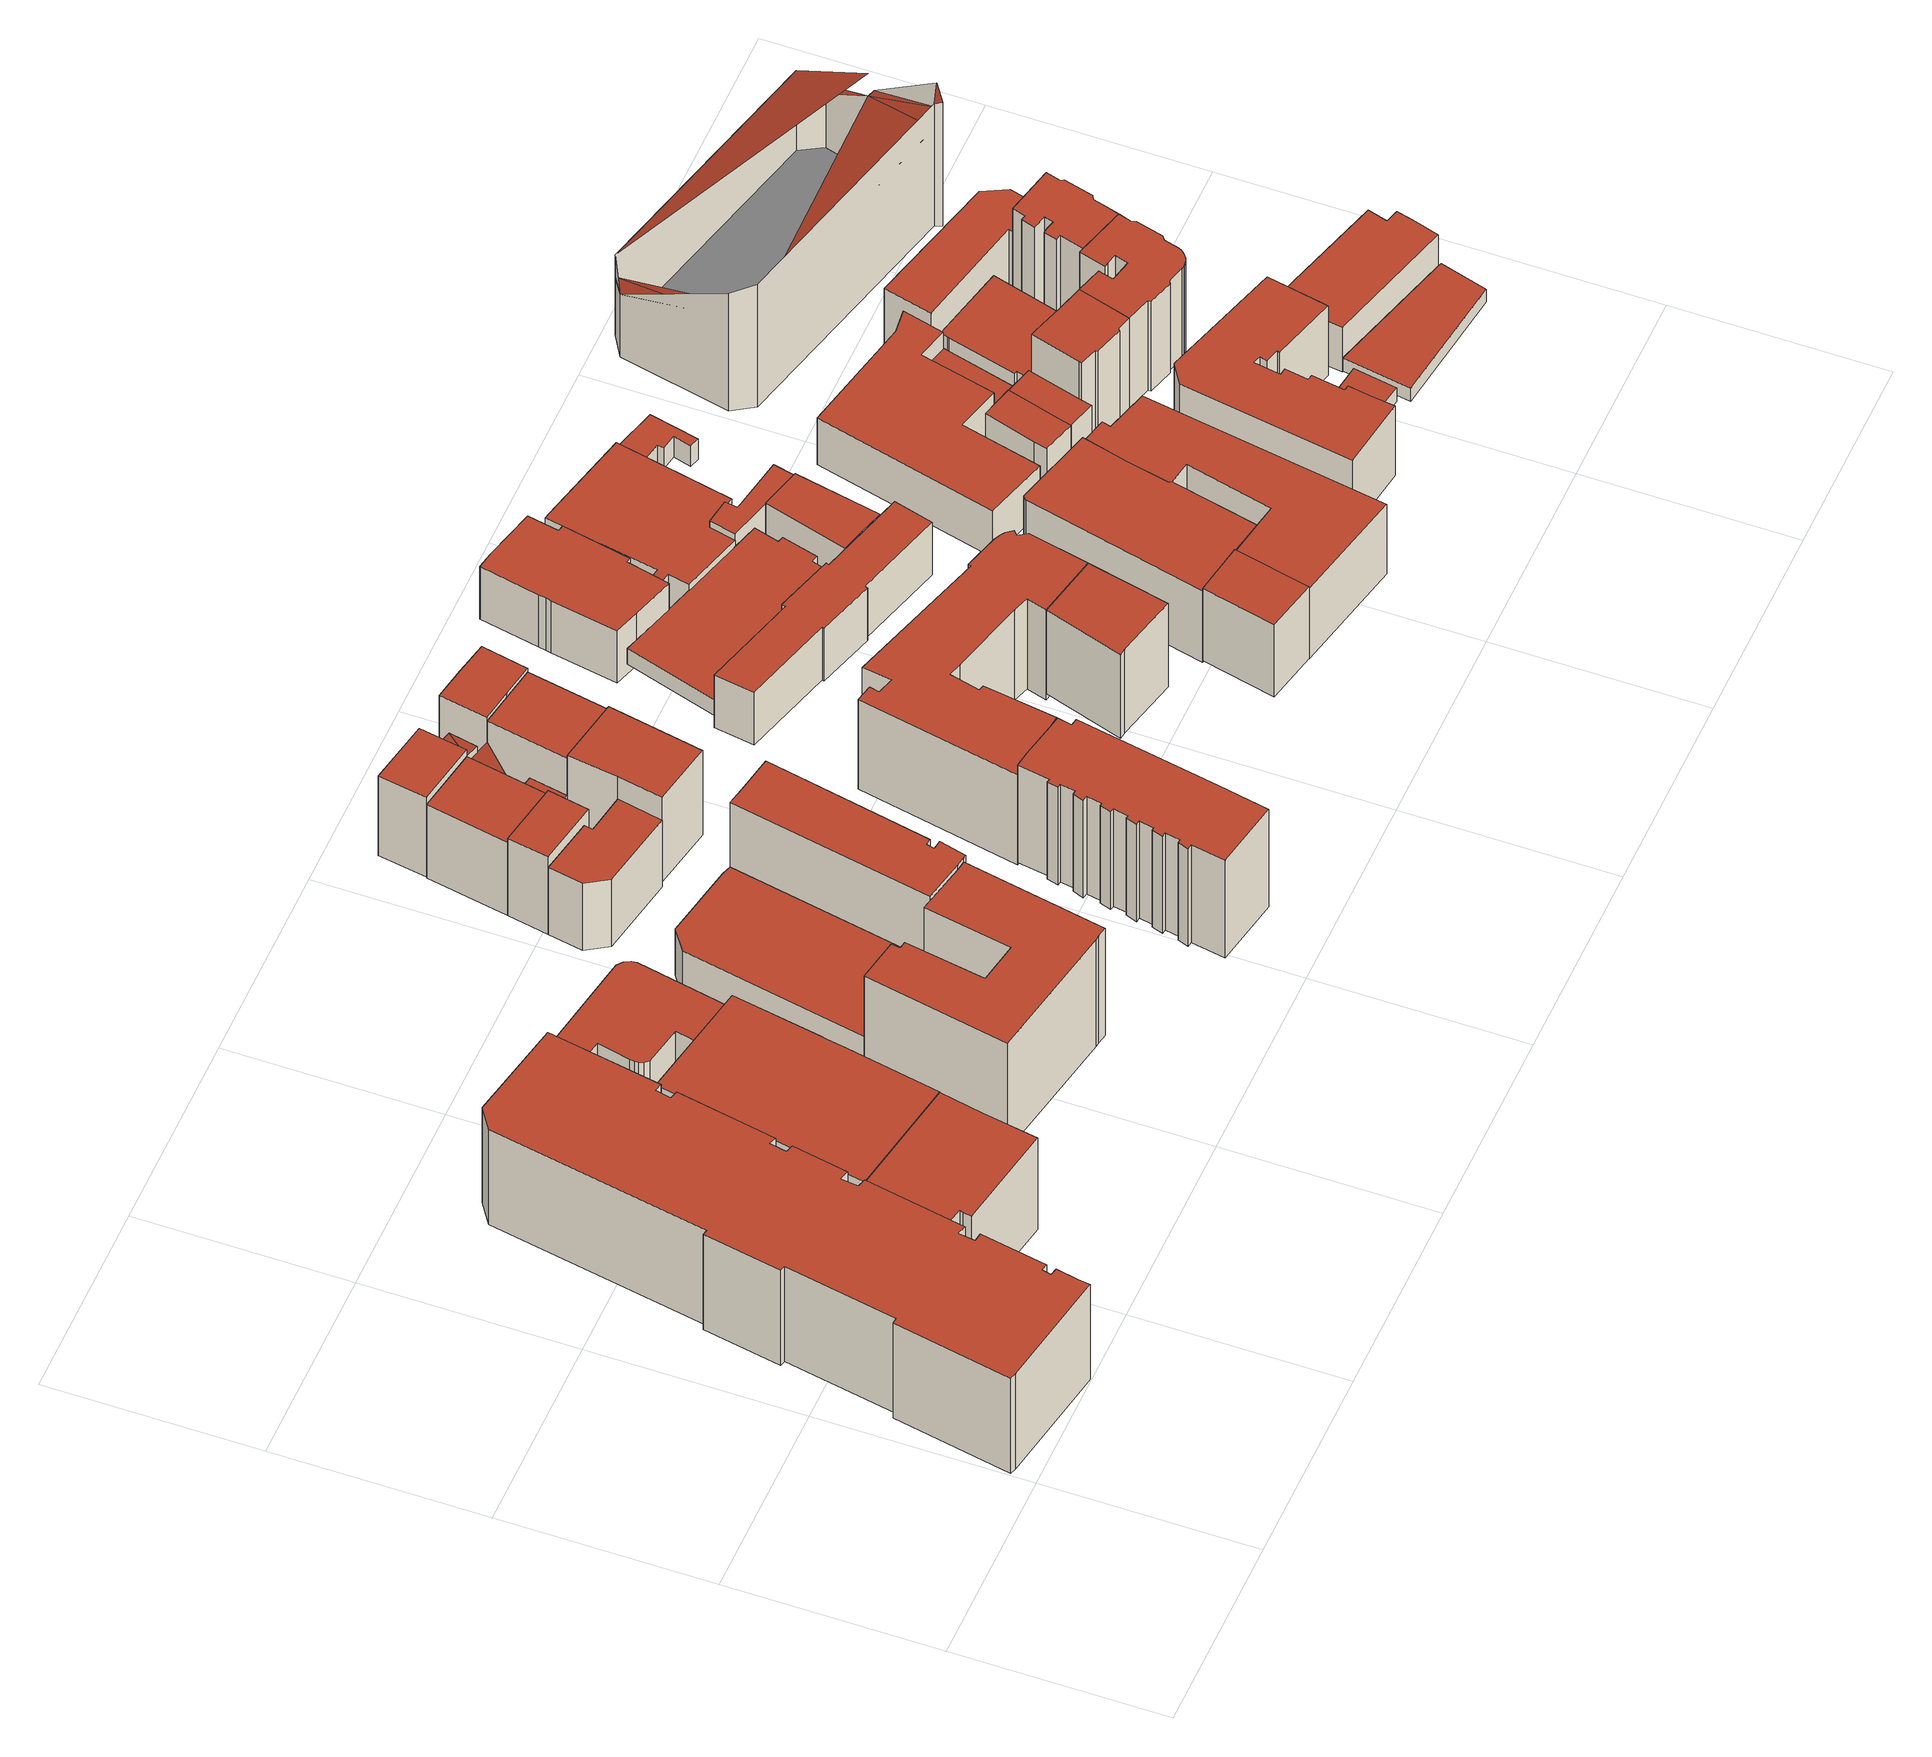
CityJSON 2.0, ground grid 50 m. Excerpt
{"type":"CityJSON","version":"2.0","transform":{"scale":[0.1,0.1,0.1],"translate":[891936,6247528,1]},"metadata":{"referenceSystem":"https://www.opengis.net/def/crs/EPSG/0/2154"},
"CityObjects":{
"building1":{"type":"Building","attributes":{"class":"Building"},"children":["building1-1"]},
"building1-1":{"type":"BuildingPart","parents":["building1"],"geometry":[{"type":"Solid","lod":"2.2","boundaries":[[[[0,1,2,3,4,5,6,7,8,9,10,11,12,13,14,15,16,17,18,19,20,21,22,23,24,25,26,27,28,29,30,31,32]],[[33,34,35,36,37,38,39,40,41,42,43,44,45,46,47,48,49,50,51,52,53,54,55,56,57,58,59,60,61,62,63,64,65]],[[65,64,31,32]],[[64,63,30,31]],[[63,62,29,30]],[[62,61,28,29]],[[61,60,27,28]],[[60,59,26,27]],[[59,58,25,26]],[[58,57,24,25]],[[57,56,23,24]],[[56,55,22,23]],[[55,54,21,22]],[[54,53,20,21]],[[53,52,19,20]],[[52,51,18,19]],[[51,50,17,18]],[[50,49,16,17]],[[49,48,15,16]],[[48,47,14,15]],[[47,46,13,14]],[[46,45,12,13]],[[45,44,11,12]],[[44,43,10,11]],[[43,42,9,10]],[[42,41,8,9]],[[41,40,7,8]],[[40,39,6,7]],[[39,38,5,6]],[[38,37,4,5]],[[37,36,3,4]],[[36,35,2,3]],[[35,34,1,2]],[[34,33,0,1]],[[33,65,32,0]]]],"semantics":{"surfaces":[{"type":"GroundSurface"},{"type":"RoofSurface"},{"type":"WallSurface","on_footprint_edge":true}],"values":[[0,1,2,2,2,2,2,2,2,2,2,2,2,2,2,2,2,2,2,2,2,2,2,2,2,2,2,2,2,2,2,2,2,2,2]]}}]},
"building2":{"type":"Building","attributes":{"class":"Building"},"children":["building2-1"]},
"building2-1":{"type":"BuildingPart","parents":["building2"],"geometry":[{"type":"Solid","lod":"2.2","boundaries":[[[[66,67,68,69,70,71,72,73]],[[74,75,76,77,78,79,80,81]],[[81,80,72,73]],[[80,79,71,72]],[[79,78,70,71]],[[78,77,69,70]],[[77,76,68,69]],[[76,75,67,68]],[[75,74,66,67]],[[74,81,73,66]]]],"semantics":{"surfaces":[{"type":"GroundSurface"},{"type":"RoofSurface"},{"type":"WallSurface","on_footprint_edge":true}],"values":[[0,1,2,2,2,2,2,2,2,2]]}}]},
"building3":{"type":"Building","attributes":{"class":"Building"},"children":["building3-1"]},
"building3-1":{"type":"BuildingPart","parents":["building3"],"geometry":[{"type":"Solid","lod":"2.2","boundaries":[[[[82,83,84,85,86,87,88]],[[89,90,91,92,93,94,95]],[[95,94,87,88]],[[94,93,86,87]],[[93,92,85,86]],[[92,91,84,85]],[[91,90,83,84]],[[90,89,82,83]],[[89,95,88,82]]]],"semantics":{"surfaces":[{"type":"GroundSurface"},{"type":"RoofSurface"},{"type":"WallSurface","on_footprint_edge":true}],"values":[[0,1,2,2,2,2,2,2,2]]}}]},
"building4":{"type":"Building","attributes":{"class":"Building"},"children":["building4-1"]},
"building4-1":{"type":"BuildingPart","parents":["building4"],"geometry":[{"type":"Solid","lod":"2.2","boundaries":[[[[96,97,98,99,100,101,102,103,104,105,106,107,108,109,110,111,112]],[[113,114,115,116,117,118,119,120,121,122,123,124,125,126,127,128,129]],[[129,128,111,112]],[[128,127,110,111]],[[127,126,109,110]],[[126,125,108,109]],[[125,124,107,108]],[[124,123,106,107]],[[123,122,105,106]],[[122,121,104,105]],[[121,120,103,104]],[[120,119,102,103]],[[119,118,101,102]],[[118,117,100,101]],[[117,116,99,100]],[[116,115,98,99]],[[115,114,97,98]],[[114,113,96,97]],[[113,129,112,96]]]],"semantics":{"surfaces":[{"type":"GroundSurface"},{"type":"RoofSurface"},{"type":"WallSurface","on_footprint_edge":true}],"values":[[0,1,2,2,2,2,2,2,2,2,2,2,2,2,2,2,2,2,2]]}}]},
"building5":{"type":"Building","attributes":{"class":"Building"},"children":["building5-1"]},
"building5-1":{"type":"BuildingPart","parents":["building5"],"geometry":[{"type":"Solid","lod":"2.2","boundaries":[[[[130,131,132,133,134,135,136,137,138,139,140,141,142]],[[143,144,145,146,147,148,149,150,151,152,153,154,155]],[[155,154,141,142]],[[154,153,140,141]],[[153,152,139,140]],[[152,151,138,139]],[[151,150,137,138]],[[150,149,136,137]],[[149,148,135,136]],[[148,147,134,135]],[[147,146,133,134]],[[146,145,132,133]],[[145,144,131,132]],[[144,143,130,131]],[[143,155,142,130]]]],"semantics":{"surfaces":[{"type":"GroundSurface"},{"type":"RoofSurface"},{"type":"WallSurface","on_footprint_edge":true}],"values":[[0,1,2,2,2,2,2,2,2,2,2,2,2,2,2]]}}]},
"building6":{"type":"Building","attributes":{"class":"Building"},"children":["building6-1"]},
"building6-1":{"type":"BuildingPart","parents":["building6"],"geometry":[{"type":"Solid","lod":"2.2","boundaries":[[[[156,157,158,159,160,161]],[[162,163,164,165,166,167]],[[167,166,160,161]],[[166,165,159,160]],[[165,164,158,159]],[[164,163,157,158]],[[163,162,156,157]],[[162,167,161,156]]]],"semantics":{"surfaces":[{"type":"GroundSurface"},{"type":"RoofSurface"},{"type":"WallSurface","on_footprint_edge":true}],"values":[[0,1,2,2,2,2,2,2]]}}]},
"building7":{"type":"Building","attributes":{"class":"Building"},"children":["building7-1"]},
"building7-1":{"type":"BuildingPart","parents":["building7"],"geometry":[{"type":"Solid","lod":"2.2","boundaries":[[[[168,169,170,171,172,173,174,175,176,177,178]],[[179,180,181,182,183,184,185,186,187,188,189]],[[189,188,177,178]],[[188,187,176,177]],[[187,186,175,176]],[[186,185,174,175]],[[185,184,173,174]],[[184,183,172,173]],[[183,182,171,172]],[[182,181,170,171]],[[181,180,169,170]],[[180,179,168,169]],[[179,189,178,168]]]],"semantics":{"surfaces":[{"type":"GroundSurface"},{"type":"RoofSurface"},{"type":"WallSurface","on_footprint_edge":true}],"values":[[0,1,2,2,2,2,2,2,2,2,2,2,2]]}}]},
"building8":{"type":"Building","attributes":{"class":"Building"},"children":["building8-1"]},
"building8-1":{"type":"BuildingPart","parents":["building8"],"geometry":[{"type":"Solid","lod":"2.2","boundaries":[[[[190,191,192,193,194,195,196]],[[197,198,199,200,201,202,203]],[[203,202,195,196]],[[202,201,194,195]],[[201,200,193,194]],[[200,199,192,193]],[[199,198,191,192]],[[198,197,190,191]],[[197,203,196,190]]]],"semantics":{"surfaces":[{"type":"GroundSurface"},{"type":"RoofSurface"},{"type":"WallSurface","on_footprint_edge":true}],"values":[[0,1,2,2,2,2,2,2,2]]}}]},
"building9":{"type":"Building","attributes":{"class":"Building"},"children":["building9-1"]},
"building9-1":{"type":"BuildingPart","parents":["building9"],"geometry":[{"type":"Solid","lod":"2.2","boundaries":[[[[204,205,206,191]],[[207,208,209,210]],[[210,209,206,191]],[[209,208,205,206]],[[208,207,204,205]],[[207,210,191,204]]]],"semantics":{"surfaces":[{"type":"GroundSurface"},{"type":"RoofSurface"},{"type":"WallSurface","on_footprint_edge":true}],"values":[[0,1,2,2,2,2]]}}]},
"building10":{"type":"Building","attributes":{"class":"Building"},"children":["building10-1"]},
"building10-1":{"type":"BuildingPart","parents":["building10"],"geometry":[{"type":"Solid","lod":"2.2","boundaries":[[[[206,205,211,212]],[[213,214,215,216]],[[216,215,211,212]],[[215,214,205,211]],[[214,213,206,205]],[[213,216,212,206]]]],"semantics":{"surfaces":[{"type":"GroundSurface"},{"type":"RoofSurface"},{"type":"WallSurface","on_footprint_edge":true}],"values":[[0,1,2,2,2,2]]}}]},
"building11":{"type":"Building","attributes":{"class":"Building"},"children":["building11-1"]},
"building11-1":{"type":"BuildingPart","parents":["building11"],"geometry":[{"type":"Solid","lod":"2.2","boundaries":[[[[217,218,219,220,221,222,223,224,225,226,227,228,229,230,231,232,233,234,235,236,237,238,239,240,241,242,243,244,245,246,247,248,249]],[[250,251,252,253,254,255,256,257,258,259,260,261,262,263,264,265,266,267,268,269,270,271,272,273,274,275,276,277,278,279,280,281,282]],[[282,281,248,249]],[[281,280,247,248]],[[280,279,246,247]],[[279,278,245,246]],[[278,277,244,245]],[[277,276,243,244]],[[276,275,242,243]],[[275,274,241,242]],[[274,273,240,241]],[[273,272,239,240]],[[272,271,238,239]],[[271,270,237,238]],[[270,269,236,237]],[[269,268,235,236]],[[268,267,234,235]],[[267,266,233,234]],[[266,265,232,233]],[[265,264,231,232]],[[264,263,230,231]],[[263,262,229,230]],[[262,261,228,229]],[[261,260,227,228]],[[260,259,226,227]],[[259,258,225,226]],[[258,257,224,225]],[[257,256,223,224]],[[256,255,222,223]],[[255,254,221,222]],[[254,253,220,221]],[[253,252,219,220]],[[252,251,218,219]],[[251,250,217,218]],[[250,282,249,217]]]],"semantics":{"surfaces":[{"type":"GroundSurface"},{"type":"RoofSurface"},{"type":"WallSurface","on_footprint_edge":true}],"values":[[0,1,2,2,2,2,2,2,2,2,2,2,2,2,2,2,2,2,2,2,2,2,2,2,2,2,2,2,2,2,2,2,2,2,2]]}}]},
"building12":{"type":"Building","attributes":{"class":"Building"},"children":["building12-1"]},
"building12-1":{"type":"BuildingPart","parents":["building12"],"geometry":[{"type":"Solid","lod":"2.2","boundaries":[[[[283,284,285,286]],[[287,288,289,290]],[[290,289,285,286]],[[289,288,284,285]],[[288,287,283,284]],[[287,290,286,283]]]],"semantics":{"surfaces":[{"type":"GroundSurface"},{"type":"RoofSurface"},{"type":"WallSurface","on_footprint_edge":true}],"values":[[0,1,2,2,2,2]]}}]},
"building13":{"type":"Building","attributes":{"class":"Building"},"children":["building13-1"]},
"building13-1":{"type":"BuildingPart","parents":["building13"],"geometry":[{"type":"Solid","lod":"2.2","boundaries":[[[[291,292,293,294]],[[295,296,297,298]],[[298,297,293,294]],[[297,296,292,293]],[[296,295,291,292]],[[295,298,294,291]]]],"semantics":{"surfaces":[{"type":"GroundSurface"},{"type":"RoofSurface"},{"type":"WallSurface","on_footprint_edge":true}],"values":[[0,1,2,2,2,2]]}}]},
"building14":{"type":"Building","attributes":{"class":"Building"},"children":["building14-1"]},
"building14-1":{"type":"BuildingPart","parents":["building14"],"geometry":[{"type":"Solid","lod":"2.2","boundaries":[[[[299,300,301,302,303]],[[304,305,306,307,308]],[[308,307,302,303]],[[307,306,301,302]],[[306,305,300,301]],[[305,304,299,300]],[[304,308,303,299]]]],"semantics":{"surfaces":[{"type":"GroundSurface"},{"type":"RoofSurface"},{"type":"WallSurface","on_footprint_edge":true}],"values":[[0,1,2,2,2,2,2]]}}]},
"building15":{"type":"Building","attributes":{"class":"Building"},"children":["building15-1"]},
"building15-1":{"type":"BuildingPart","parents":["building15"],"geometry":[{"type":"MultiSurface","lod":"2.2","boundaries":[[[309,310,311]],[[312,313,314]],[[315,316,317,318]],[[312,310,317,318]],[[310,309,316,317]],[[309,313,315,316]],[[313,312,318,315]]],"semantics":{"surfaces":[{"type":"RoofSurface","rf_azimuth":169.01,"rf_slope":10.51},{"type":"RoofSurface","rf_azimuth":356.3,"rf_slope":5.55},{"type":"GroundSurface"},{"type":"WallSurface","on_footprint_edge":true}],"values":[0,1,2,3,3,3,3]}}]},
"building16":{"type":"Building","attributes":{"class":"Building"},"children":["building16-1"]},
"building16-1":{"type":"BuildingPart","parents":["building16"],"geometry":[{"type":"Solid","lod":"2.2","boundaries":[[[[319,320,215]],[[321,215,320]],[[322,323,324,325]],[[321,320,324,325]],[[320,319,323,324]],[[319,215,322,323]],[[215,321,325,322]]]],"semantics":{"surfaces":[{"type":"RoofSurface","rf_azimuth":344.78,"rf_slope":5.13},{"type":"GroundSurface"},{"type":"WallSurface","on_footprint_edge":true}],"values":[[0,0,1,2,2,2,2]]}}]},
"building17":{"type":"Building","attributes":{"class":"Building"},"children":["building17-1"]},
"building17-1":{"type":"BuildingPart","parents":["building17"],"geometry":[{"type":"Solid","lod":"2.2","boundaries":[[[[326,327,328]],[[329,328,327]],[[328,329,330]],[[331,332,333,334,335]],[[330,329,334,335]],[[329,327,333,334]],[[327,326,332,333]],[[326,328,331,332]],[[328,330,335,331]]]],"semantics":{"surfaces":[{"type":"RoofSurface","rf_azimuth":167.08,"rf_slope":13.84},{"type":"GroundSurface"},{"type":"WallSurface","on_footprint_edge":true}],"values":[[0,0,0,1,2,2,2,2,2]]}}]},
"building18":{"type":"Building","attributes":{"class":"Building"},"children":["building18-1"]},
"building18-1":{"type":"BuildingPart","parents":["building18"],"geometry":[{"type":"Solid","lod":"2.2","boundaries":[[[[336,337,338,339,340]],[[341,342,343,344,345]],[[345,344,339,340]],[[344,343,338,339]],[[343,342,337,338]],[[342,341,336,337]],[[341,345,340,336]]]],"semantics":{"surfaces":[{"type":"GroundSurface"},{"type":"RoofSurface"},{"type":"WallSurface","on_footprint_edge":true}],"values":[[0,1,2,2,2,2,2]]}}]},
"building19":{"type":"Building","attributes":{"class":"Building"},"children":["building19-1"]},
"building19-1":{"type":"BuildingPart","parents":["building19"],"geometry":[{"type":"Solid","lod":"2.2","boundaries":[[[[346,347,348,349,350,351]],[[352,353,354,355,356,357]],[[357,356,350,351]],[[356,355,349,350]],[[355,354,348,349]],[[354,353,347,348]],[[353,352,346,347]],[[352,357,351,346]]]],"semantics":{"surfaces":[{"type":"GroundSurface"},{"type":"RoofSurface"},{"type":"WallSurface","on_footprint_edge":true}],"values":[[0,1,2,2,2,2,2,2]]}}]},
"building20":{"type":"Building","attributes":{"class":"Building"},"children":["building20-1"]},
"building20-1":{"type":"BuildingPart","parents":["building20"],"geometry":[{"type":"Solid","lod":"2.2","boundaries":[[[[358,359,360,361,362,363,364,365,366,367,368,369,370,371,372,373,374,375,376,377,378,379,380,381,382,383,384]],[[385,386,387,388,389,390,391,392,393,394,395,396,397,398,399,400,401,402,403,404,405,406,407,408,409,410,411]],[[411,410,383,384]],[[410,409,382,383]],[[409,408,381,382]],[[408,407,380,381]],[[407,406,379,380]],[[406,405,378,379]],[[405,404,377,378]],[[404,403,376,377]],[[403,402,375,376]],[[402,401,374,375]],[[401,400,373,374]],[[400,399,372,373]],[[399,398,371,372]],[[398,397,370,371]],[[397,396,369,370]],[[396,395,368,369]],[[395,394,367,368]],[[394,393,366,367]],[[393,392,365,366]],[[392,391,364,365]],[[391,390,363,364]],[[390,389,362,363]],[[389,388,361,362]],[[388,387,360,361]],[[387,386,359,360]],[[386,385,358,359]],[[385,411,384,358]]]],"semantics":{"surfaces":[{"type":"GroundSurface"},{"type":"RoofSurface"},{"type":"WallSurface","on_footprint_edge":true}],"values":[[0,1,2,2,2,2,2,2,2,2,2,2,2,2,2,2,2,2,2,2,2,2,2,2,2,2,2,2,2]]}}]},
"building21":{"type":"Building","attributes":{"class":"Building"},"children":["building21-1"]},
"building21-1":{"type":"BuildingPart","parents":["building21"],"geometry":[{"type":"Solid","lod":"2.2","boundaries":[[[[412,413,414,415,416]],[[403,402,417,418,419]],[[419,418,415,416]],[[418,417,414,415]],[[417,402,413,414]],[[402,403,412,413]],[[403,419,416,412]]]],"semantics":{"surfaces":[{"type":"GroundSurface"},{"type":"RoofSurface"},{"type":"WallSurface","on_footprint_edge":true}],"values":[[0,1,2,2,2,2,2]]}}]},
"building22":{"type":"Building","attributes":{"class":"Building"},"children":["building22-1"]},
"building22-1":{"type":"BuildingPart","parents":["building22"],"geometry":[{"type":"Solid","lod":"2.2","boundaries":[[[[420,421,422,423,424,425,426,427,428,429,430,431]],[[432,433,434,435,436,437,438,439,440,441,442,443]],[[443,442,430,431]],[[442,441,429,430]],[[441,440,428,429]],[[440,439,427,428]],[[439,438,426,427]],[[438,437,425,426]],[[437,436,424,425]],[[436,435,423,424]],[[435,434,422,423]],[[434,433,421,422]],[[433,432,420,421]],[[432,443,431,420]]]],"semantics":{"surfaces":[{"type":"GroundSurface"},{"type":"RoofSurface"},{"type":"WallSurface","on_footprint_edge":true}],"values":[[0,1,2,2,2,2,2,2,2,2,2,2,2,2]]}}]},
"building23":{"type":"Building","attributes":{"class":"Building"},"children":["building23-1"]},
"building23-1":{"type":"BuildingPart","parents":["building23"],"geometry":[{"type":"Solid","lod":"2.2","boundaries":[[[[444,445,446,447,448,449,450,451,452,453,454,455,456]],[[457,458,459,460,461,462,463,464,465,466,467,468,469]],[[469,468,455,456]],[[468,467,454,455]],[[467,466,453,454]],[[466,465,452,453]],[[465,464,451,452]],[[464,463,450,451]],[[463,462,449,450]],[[462,461,448,449]],[[461,460,447,448]],[[460,459,446,447]],[[459,458,445,446]],[[458,457,444,445]],[[457,469,456,444]]]],"semantics":{"surfaces":[{"type":"GroundSurface"},{"type":"RoofSurface"},{"type":"WallSurface","on_footprint_edge":true}],"values":[[0,1,2,2,2,2,2,2,2,2,2,2,2,2,2]]}}]},
"building24":{"type":"Building","attributes":{"class":"Building"},"children":["building24-1"]},
"building24-1":{"type":"BuildingPart","parents":["building24"],"geometry":[{"type":"Solid","lod":"2.2","boundaries":[[[[470,471,472,473,474]],[[475,476,477,478,479]],[[479,478,473,474]],[[478,477,472,473]],[[477,476,471,472]],[[476,475,470,471]],[[475,479,474,470]]]],"semantics":{"surfaces":[{"type":"GroundSurface"},{"type":"RoofSurface"},{"type":"WallSurface","on_footprint_edge":true}],"values":[[0,1,2,2,2,2,2]]}}]},
"building25":{"type":"Building","attributes":{"class":"Building"},"children":["building25-1"]},
"building25-1":{"type":"BuildingPart","parents":["building25"],"geometry":[{"type":"Solid","lod":"2.2","boundaries":[[[[480,481,482,483,484,485,486,487,488,489,490,491,492]],[[493,494,495,496,497,498,499,500,501,502,503,504,505]],[[505,504,491,492]],[[504,503,490,491]],[[503,502,489,490]],[[502,501,488,489]],[[501,500,487,488]],[[500,499,486,487]],[[499,498,485,486]],[[498,497,484,485]],[[497,496,483,484]],[[496,495,482,483]],[[495,494,481,482]],[[494,493,480,481]],[[493,505,492,480]]]],"semantics":{"surfaces":[{"type":"GroundSurface"},{"type":"RoofSurface"},{"type":"WallSurface","on_footprint_edge":true}],"values":[[0,1,2,2,2,2,2,2,2,2,2,2,2,2,2]]}}]},
"building26":{"type":"Building","attributes":{"class":"Building"},"children":["building26-1"]},
"building26-1":{"type":"BuildingPart","parents":["building26"],"geometry":[{"type":"Solid","lod":"2.2","boundaries":[[[[506,507,508]],[[509,506,508]],[[510,511,512,513]],[[508,507,512,513]],[[507,506,511,512]],[[506,509,510,511]],[[509,508,513,510]]]],"semantics":{"surfaces":[{"type":"RoofSurface","rf_azimuth":106.92,"rf_slope":1.56},{"type":"GroundSurface"},{"type":"WallSurface","on_footprint_edge":true}],"values":[[0,0,1,2,2,2,2]]}}]},
"building27":{"type":"Building","attributes":{"class":"Building"},"children":["building27-1"]},
"building27-1":{"type":"BuildingPart","parents":["building27"],"geometry":[{"type":"Solid","lod":"2.2","boundaries":[[[[514,515,516,517,518,519,520,521,522]],[[523,524,525,526,527,528,529,530,531]],[[531,530,521,522]],[[530,529,520,521]],[[529,528,519,520]],[[528,527,518,519]],[[527,526,517,518]],[[526,525,516,517]],[[525,524,515,516]],[[524,523,514,515]],[[523,531,522,514]]]],"semantics":{"surfaces":[{"type":"GroundSurface"},{"type":"RoofSurface"},{"type":"WallSurface","on_footprint_edge":true}],"values":[[0,1,2,2,2,2,2,2,2,2,2]]}}]},
"building28":{"type":"Building","attributes":{"class":"Building"},"children":["building28-1"]},
"building28-1":{"type":"BuildingPart","parents":["building28"],"geometry":[{"type":"Solid","lod":"2.2","boundaries":[[[[532,533,534,535,536,537,538,539,540,541,542,543,544,545,546]],[[547,548,549,550,551,552,553,554,555,556,557,558,559,560,561]],[[561,560,545,546]],[[560,559,544,545]],[[559,558,543,544]],[[558,557,542,543]],[[557,556,541,542]],[[556,555,540,541]],[[555,554,539,540]],[[554,553,538,539]],[[553,552,537,538]],[[552,551,536,537]],[[551,550,535,536]],[[550,549,534,535]],[[549,548,533,534]],[[548,547,532,533]],[[547,561,546,532]]]],"semantics":{"surfaces":[{"type":"GroundSurface"},{"type":"RoofSurface"},{"type":"WallSurface","on_footprint_edge":true}],"values":[[0,1,2,2,2,2,2,2,2,2,2,2,2,2,2,2,2]]}}]},
"building29":{"type":"Building","attributes":{"class":"Building"},"children":["building29-1"]},
"building29-1":{"type":"BuildingPart","parents":["building29"],"geometry":[{"type":"Solid","lod":"2.2","boundaries":[[[[562,563,564,565,566]],[[567,568,569,570,571]],[[571,570,565,566]],[[570,569,564,565]],[[569,568,563,564]],[[568,567,562,563]],[[567,571,566,562]]]],"semantics":{"surfaces":[{"type":"GroundSurface"},{"type":"RoofSurface"},{"type":"WallSurface","on_footprint_edge":true}],"values":[[0,1,2,2,2,2,2]]}}]},
"building30":{"type":"Building","attributes":{"class":"Building"},"children":["building30-1"]},
"building30-1":{"type":"BuildingPart","parents":["building30"],"geometry":[{"type":"Solid","lod":"2.2","boundaries":[[[[572,573,574,575,576,577,578,579,580,581,582,583]],[[584,585,586,587,588,528,527,526,589,590,591,592]],[[592,591,582,583]],[[591,590,581,582]],[[590,589,580,581]],[[589,526,579,580]],[[526,527,578,579]],[[527,528,577,578]],[[528,588,576,577]],[[588,587,575,576]],[[587,586,574,575]],[[586,585,573,574]],[[585,584,572,573]],[[584,592,583,572]]]],"semantics":{"surfaces":[{"type":"GroundSurface"},{"type":"RoofSurface"},{"type":"WallSurface","on_footprint_edge":true}],"values":[[0,1,2,2,2,2,2,2,2,2,2,2,2,2]]}}]},
"building31":{"type":"Building","attributes":{"class":"Building"},"children":["building31-1"]},
"building31-1":{"type":"BuildingPart","parents":["building31"],"geometry":[{"type":"Solid","lod":"2.2","boundaries":[[[[593,594,595,596,597,598]],[[599,600,601,602,603,604]],[[604,603,597,598]],[[603,602,596,597]],[[602,601,595,596]],[[601,600,594,595]],[[600,599,593,594]],[[599,604,598,593]]]],"semantics":{"surfaces":[{"type":"GroundSurface"},{"type":"RoofSurface"},{"type":"WallSurface","on_footprint_edge":true}],"values":[[0,1,2,2,2,2,2,2]]}}]},
"building32":{"type":"Building","attributes":{"class":"Building"},"children":["building32-1"]},
"building32-1":{"type":"BuildingPart","parents":["building32"],"geometry":[{"type":"Solid","lod":"2.2","boundaries":[[[[605,606,607,608,609,610,611,612]],[[613,614,615,616,617,618,619,620]],[[620,619,611,612]],[[619,618,610,611]],[[618,617,609,610]],[[617,616,608,609]],[[616,615,607,608]],[[615,614,606,607]],[[614,613,605,606]],[[613,620,612,605]]]],"semantics":{"surfaces":[{"type":"GroundSurface"},{"type":"RoofSurface"},{"type":"WallSurface","on_footprint_edge":true}],"values":[[0,1,2,2,2,2,2,2,2,2]]}}]},
"building33":{"type":"Building","attributes":{"class":"Building"},"children":["building33-1"]},
"building33-1":{"type":"BuildingPart","parents":["building33"],"geometry":[{"type":"Solid","lod":"2.2","boundaries":[[[[621,622,623,624,625,626]],[[627,628,629,630,631,632]],[[632,631,625,626]],[[631,630,624,625]],[[630,629,623,624]],[[629,628,622,623]],[[628,627,621,622]],[[627,632,626,621]]]],"semantics":{"surfaces":[{"type":"GroundSurface"},{"type":"RoofSurface"},{"type":"WallSurface","on_footprint_edge":true}],"values":[[0,1,2,2,2,2,2,2]]}}]},
"building34":{"type":"Building","attributes":{"class":"Building"},"children":["building34-1"]},
"building34-1":{"type":"BuildingPart","parents":["building34"],"geometry":[{"type":"Solid","lod":"2.2","boundaries":[[[[633,634,635,636,637,638,639,640,641]],[[642,643,644,645,646,647,648,649,650]],[[650,649,640,641]],[[649,648,639,640]],[[648,647,638,639]],[[647,646,637,638]],[[646,645,636,637]],[[645,644,635,636]],[[644,643,634,635]],[[643,642,633,634]],[[642,650,641,633]]]],"semantics":{"surfaces":[{"type":"GroundSurface"},{"type":"RoofSurface"},{"type":"WallSurface","on_footprint_edge":true}],"values":[[0,1,2,2,2,2,2,2,2,2,2]]}}]},
"building35":{"type":"Building","attributes":{"class":"Building"},"children":["building35-1"]},
"building35-1":{"type":"BuildingPart","parents":["building35"],"geometry":[{"type":"Solid","lod":"2.2","boundaries":[[[[651,652,653,654,655,656]],[[657,658,659,660,661,662]],[[662,661,655,656]],[[661,660,654,655]],[[660,659,653,654]],[[659,658,652,653]],[[658,657,651,652]],[[657,662,656,651]]]],"semantics":{"surfaces":[{"type":"GroundSurface"},{"type":"RoofSurface"},{"type":"WallSurface","on_footprint_edge":true}],"values":[[0,1,2,2,2,2,2,2]]}}]},
"building36":{"type":"Building","attributes":{"class":"Building"},"children":["building36-1"]},
"building36-1":{"type":"BuildingPart","parents":["building36"],"geometry":[{"type":"Solid","lod":"2.2","boundaries":[[[[663,664,665,666,667,668,669,670,671,672,673,674,675,676,677,678,679,680,681]],[[682,683,684,685,686,687,688,689,690,691,692,693,694,695,696,697,698,699,700]],[[700,699,680,681]],[[699,698,679,680]],[[698,697,678,679]],[[697,696,677,678]],[[696,695,676,677]],[[695,694,675,676]],[[694,693,674,675]],[[693,692,673,674]],[[692,691,672,673]],[[691,690,671,672]],[[690,689,670,671]],[[689,688,669,670]],[[688,687,668,669]],[[687,686,667,668]],[[686,685,666,667]],[[685,684,665,666]],[[684,683,664,665]],[[683,682,663,664]],[[682,700,681,663]]]],"semantics":{"surfaces":[{"type":"GroundSurface"},{"type":"RoofSurface"},{"type":"WallSurface","on_footprint_edge":true}],"values":[[0,1,2,2,2,2,2,2,2,2,2,2,2,2,2,2,2,2,2,2,2]]}}]},
"building37":{"type":"Building","attributes":{"class":"Building"},"children":["building37-1"]},
"building37-1":{"type":"BuildingPart","parents":["building37"],"geometry":[{"type":"Solid","lod":"2.2","boundaries":[[[[701,702,703,704,705,706,707,708,709,710,711,712]],[[713,714,715,716,717,718,719,720,721,722,723,724]],[[724,723,711,712]],[[723,722,710,711]],[[722,721,709,710]],[[721,720,708,709]],[[720,719,707,708]],[[719,718,706,707]],[[718,717,705,706]],[[717,716,704,705]],[[716,715,703,704]],[[715,714,702,703]],[[714,713,701,702]],[[713,724,712,701]]]],"semantics":{"surfaces":[{"type":"GroundSurface"},{"type":"RoofSurface"},{"type":"WallSurface","on_footprint_edge":true}],"values":[[0,1,2,2,2,2,2,2,2,2,2,2,2,2]]}}]},
"building38":{"type":"Building","attributes":{"class":"Building"},"children":["building38-1"]},
"building38-1":{"type":"BuildingPart","parents":["building38"],"geometry":[{"type":"Solid","lod":"2.2","boundaries":[[[[725,726,727,728,729,730,731,732,733]],[[734,735,736,737,738,739,740,741,742]],[[742,741,732,733]],[[741,740,731,732]],[[740,739,730,731]],[[739,738,729,730]],[[738,737,728,729]],[[737,736,727,728]],[[736,735,726,727]],[[735,734,725,726]],[[734,742,733,725]]]],"semantics":{"surfaces":[{"type":"GroundSurface"},{"type":"RoofSurface"},{"type":"WallSurface","on_footprint_edge":true}],"values":[[0,1,2,2,2,2,2,2,2,2,2]]}}]},
"building39":{"type":"Building","attributes":{"class":"Building"},"children":["building39-1"]},
"building39-1":{"type":"BuildingPart","parents":["building39"],"geometry":[{"type":"Solid","lod":"2.2","boundaries":[[[[743,744,745,746,747,748]],[[749,750,751,752,753,754]],[[754,753,747,748]],[[753,752,746,747]],[[752,751,745,746]],[[751,750,744,745]],[[750,749,743,744]],[[749,754,748,743]]]],"semantics":{"surfaces":[{"type":"GroundSurface"},{"type":"RoofSurface"},{"type":"WallSurface","on_footprint_edge":true}],"values":[[0,1,2,2,2,2,2,2]]}}]},
"building40":{"type":"Building","attributes":{"class":"Building"},"children":["building40-1"]},
"building40-1":{"type":"BuildingPart","parents":["building40"],"geometry":[{"type":"Solid","lod":"2.2","boundaries":[[[[755,756,757,758,759,760,761,762,763]],[[764,765,766,767,768,769,770,771,772]],[[772,771,762,763]],[[771,770,761,762]],[[770,769,760,761]],[[769,768,759,760]],[[768,767,758,759]],[[767,766,757,758]],[[766,765,756,757]],[[765,764,755,756]],[[764,772,763,755]]]],"semantics":{"surfaces":[{"type":"GroundSurface"},{"type":"RoofSurface"},{"type":"WallSurface","on_footprint_edge":true}],"values":[[0,1,2,2,2,2,2,2,2,2,2]]}}]},
"building41":{"type":"Building","attributes":{"class":"Building"},"children":["building41-1"]},
"building41-1":{"type":"BuildingPart","parents":["building41"],"geometry":[{"type":"Solid","lod":"2.2","boundaries":[[[[773,774,775,776,777,778,779,780,781,782,783,784,785,786,787,788,789,790,791,792,793,794,795,796,797,798,799,800,801,802,803]],[[804,805,806,807,808,809,810,811,812,813,814,723,722,721,815,816,817,818,819,820,821,822,823,824,825,826,827,828,829,830,831]],[[831,830,802,803]],[[830,829,801,802]],[[829,828,800,801]],[[828,827,799,800]],[[827,826,798,799]],[[826,825,797,798]],[[825,824,796,797]],[[824,823,795,796]],[[823,822,794,795]],[[822,821,793,794]],[[821,820,792,793]],[[820,819,791,792]],[[819,818,790,791]],[[818,817,789,790]],[[817,816,788,789]],[[816,815,787,788]],[[815,721,786,787]],[[721,722,785,786]],[[722,723,784,785]],[[723,814,783,784]],[[814,813,782,783]],[[813,812,781,782]],[[812,811,780,781]],[[811,810,779,780]],[[810,809,778,779]],[[809,808,777,778]],[[808,807,776,777]],[[807,806,775,776]],[[806,805,774,775]],[[805,804,773,774]],[[804,831,803,773]]]],"semantics":{"surfaces":[{"type":"GroundSurface"},{"type":"RoofSurface"},{"type":"WallSurface","on_footprint_edge":true}],"values":[[0,1,2,2,2,2,2,2,2,2,2,2,2,2,2,2,2,2,2,2,2,2,2,2,2,2,2,2,2,2,2,2,2]]}}]},
"building42":{"type":"Building","attributes":{"class":"Building"},"children":["building42-1"]},
"building42-1":{"type":"BuildingPart","parents":["building42"],"geometry":[{"type":"Solid","lod":"2.2","boundaries":[[[[832,833,834,835,836]],[[837,838,839,840,841]],[[841,840,835,836]],[[840,839,834,835]],[[839,838,833,834]],[[838,837,832,833]],[[837,841,836,832]]]],"semantics":{"surfaces":[{"type":"GroundSurface"},{"type":"RoofSurface"},{"type":"WallSurface","on_footprint_edge":true}],"values":[[0,1,2,2,2,2,2]]}}]},
"building43":{"type":"Building","attributes":{"class":"Building"},"children":["building43-1"]},
"building43-1":{"type":"BuildingPart","parents":["building43"],"geometry":[{"type":"Solid","lod":"2.2","boundaries":[[[[842,843,844,845,846,847,848]],[[849,850,851,852,853,854,855]],[[855,854,847,848]],[[854,853,846,847]],[[853,852,845,846]],[[852,851,844,845]],[[851,850,843,844]],[[850,849,842,843]],[[849,855,848,842]]]],"semantics":{"surfaces":[{"type":"GroundSurface"},{"type":"RoofSurface"},{"type":"WallSurface","on_footprint_edge":true}],"values":[[0,1,2,2,2,2,2,2,2]]}}]},
"building44":{"type":"Building","attributes":{"class":"Building"},"children":["building44-1"]},
"building44-1":{"type":"BuildingPart","parents":["building44"],"geometry":[{"type":"Solid","lod":"2.2","boundaries":[[[[856,857,858,859,860,861,862,863,864,865,866,867,868,869,870,871,872,873]],[[874,875,876,877,878,879,880,881,882,883,884,885,886,887,888,806,805,804]],[[804,805,872,873]],[[805,806,871,872]],[[806,888,870,871]],[[888,887,869,870]],[[887,886,868,869]],[[886,885,867,868]],[[885,884,866,867]],[[884,883,865,866]],[[883,882,864,865]],[[882,881,863,864]],[[881,880,862,863]],[[880,879,861,862]],[[879,878,860,861]],[[878,877,859,860]],[[877,876,858,859]],[[876,875,857,858]],[[875,874,856,857]],[[874,804,873,856]]]],"semantics":{"surfaces":[{"type":"GroundSurface"},{"type":"RoofSurface"},{"type":"WallSurface","on_footprint_edge":true}],"values":[[0,1,2,2,2,2,2,2,2,2,2,2,2,2,2,2,2,2,2,2]]}}]},
"building45":{"type":"Building","attributes":{"class":"Building"},"children":["building45-1"]},
"building45-1":{"type":"BuildingPart","parents":["building45"],"geometry":[{"type":"Solid","lod":"2.2","boundaries":[[[[889,890,891,892,893,894,895,896,897,898]],[[899,900,901,902,903,904,905,906,907,908]],[[908,907,897,898]],[[907,906,896,897]],[[906,905,895,896]],[[905,904,894,895]],[[904,903,893,894]],[[903,902,892,893]],[[902,901,891,892]],[[901,900,890,891]],[[900,899,889,890]],[[899,908,898,889]]]],"semantics":{"surfaces":[{"type":"GroundSurface"},{"type":"RoofSurface"},{"type":"WallSurface","on_footprint_edge":true}],"values":[[0,1,2,2,2,2,2,2,2,2,2,2]]}}]},
"building46":{"type":"Building","attributes":{"class":"Building"},"children":["building46-1"]},
"building46-1":{"type":"BuildingPart","parents":["building46"],"geometry":[{"type":"MultiSurface","lod":"2.2","boundaries":[[[909,910,911]],[[912,911,910]],[[913,914,915]],[[916,917,918]],[[919,918,912]],[[920,918,921]],[[919,921,918]],[[922,923,924]],[[925,926,927,928,929,930,931,932,933,934,935]],[[924,936,934,935]],[[936,937,933,934]],[[937,909,932,933]],[[909,914,931,932]],[[914,913,930,931]],[[913,916,929,930]],[[916,918,928,929]],[[918,920,927,928]],[[920,923,926,927]],[[923,922,925,926]],[[922,924,935,925]]],"semantics":{"surfaces":[{"type":"RoofSurface","rf_azimuth":75.36,"rf_slope":19.2},{"type":"RoofSurface","rf_azimuth":75.52,"rf_slope":20.15},{"type":"GroundSurface"},{"type":"WallSurface","on_footprint_edge":true}],"values":[0,0,1,0,0,0,0,1,2,3,3,3,3,3,3,3,3,3,3,3]}}]}
},
"vertices":[
[322,84,8],[304,88,8],[309,110,8],[326,106,8],[355,264,8],[334,267,8],[340,307,8],[362,300,8],[407,539,8],[386,545,8],[391,586,8],[414,580,8],[439,712,8],[420,717,8],[428,757,8],[446,751,8],[490,987,8],[471,992,8],[478,1028,8],[497,1024,8],[546,1293,8],[303,1341,8],[252,1306,8],[157,788,8],[144,791,8],[110,607,8],[124,604,8],[75,338,8],[61,340,8],[7,59,8],[23,54,8],[308,3,8],[312,32,8],[322,84,298],[304,88,298],[309,110,298],[326,106,298],[355,264,298],[334,267,298],[340,307,298],[362,300,298],[407,539,298],[386,545,298],[391,586,298],[414,580,298],[439,712,298],[420,717,298],[428,757,298],[446,751,298],[490,987,298],[471,992,298],[478,1028,298],[497,1024,298],[546,1293,298],[303,1341,298],[252,1306,298],[157,788,298],[144,791,298],[110,607,298],[124,604,298],[75,338,298],[61,340,298],[7,59,298],[23,54,298],[308,3,298],[312,32,298],
[404,321,12],[400,301,12],[651,255,12],[674,386,12],[695,488,12],[407,539,12],[369,337,12],[406,330,12],[404,321,290],[400,301,290],[651,255,290],[674,386,290],[695,488,290],[407,539,290],[369,337,290],[406,330,290],
[695,488,13],[737,711,13],[745,758,13],[748,772,13],[786,982,13],[499,1036,13],[407,539,13],[695,488,291],[737,711,291],[745,758,291],[748,772,291],[786,982,291],[499,1036,291],[407,539,291],
[786,982,12],[799,1046,12],[831,1209,12],[830,1222,12],[822,1236,12],[809,1246,12],[796,1249,12],[546,1293,12],[532,1214,12],[593,1202,12],[577,1125,12],[575,1113,12],[576,1104,12],[580,1094,12],[588,1084,12],[683,1066,12],[671,1003,12],[786,982,252],[799,1046,252],[831,1209,252],[830,1222,252],[822,1236,252],[809,1246,252],[796,1249,252],[546,1293,252],[532,1214,252],[593,1202,252],[577,1125,252],[575,1113,252],[576,1104,252],[580,1094,252],[588,1084,252],[683,1066,252],[671,1003,252],
[1162,329,14],[1174,328,14],[1198,323,14],[1262,660,14],[1237,664,14],[1116,690,14],[1079,483,14],[979,501,14],[1011,691,14],[993,694,14],[997,715,14],[895,734,14],[830,392,14],[1162,329,340],[1174,328,340],[1198,323,340],[1262,660,340],[1237,664,340],[1116,690,340],[1079,483,340],[979,501,340],[1011,691,340],[993,694,340],[997,715,340],[895,734,340],[830,392,340],
[1228,1162,15],[1206,1169,15],[1028,1203,15],[977,1167,15],[895,734,15],[1138,685,15],[1228,1162,155],[1206,1169,155],[1028,1203,155],[977,1167,155],[895,734,155],[1138,685,155],
[1237,664,72],[1262,660,72],[1270,659,72],[1286,723,72],[1264,726,72],[1268,745,72],[1283,743,72],[1361,1136,72],[1268,1153,72],[1228,1162,72],[1138,685,72],[1237,664,353],[1262,660,353],[1270,659,353],[1286,723,353],[1264,726,353],[1268,745,353],[1283,743,353],[1361,1136,353],[1268,1153,353],[1228,1162,353],[1138,685,353],
[1168,1459,19],[1032,1485,19],[1017,1403,19],[1049,1352,19],[1240,1316,19],[1261,1422,19],[1164,1439,19],[1168,1459,223],[1032,1485,223],[1017,1403,223],[1049,1352,223],[1240,1316,223],[1261,1422,223],[1164,1439,223],
[1185,1456,19],[1203,1553,19],[1050,1581,19],[1185,1456,255],[1203,1553,255],[1050,1581,255],[1032,1485,255],
[1239,1746,19],[1086,1774,19],[1050,1581,243],[1203,1553,243],[1239,1746,243],[1086,1774,243],
[1596,121,80],[1620,242,80],[1682,579,80],[1665,582,80],[1671,616,80],[1639,622,80],[1557,639,80],[1521,644,80],[1508,569,80],[1500,571,80],[1493,544,80],[1503,543,80],[1497,508,80],[1489,509,80],[1479,483,80],[1492,481,80],[1485,445,80],[1479,446,80],[1470,419,80],[1480,417,80],[1474,382,80],[1467,384,80],[1458,357,80],[1469,356,80],[1462,321,80],[1456,322,80],[1447,296,80],[1458,294,80],[1451,259,80],[1443,260,80],[1434,234,80],[1446,232,80],[1432,152,80],[1596,121,377],[1620,242,377],[1682,579,377],[1665,582,377],[1671,616,377],[1639,622,377],[1557,639,377],[1521,644,377],[1508,569,377],[1500,571,377],[1493,544,377],[1503,543,377],[1497,508,377],[1489,509,377],[1479,483,377],[1492,481,377],[1485,445,377],[1479,446,377],[1470,419,377],[1480,417,377],[1474,382,377],[1467,384,377],[1458,357,377],[1469,356,377],[1462,321,377],[1456,322,377],[1447,296,377],[1458,294,377],[1451,259,377],[1443,260,377],[1434,234,377],[1446,232,377],[1432,152,377],
[1105,1888,21],[1086,1774,21],[1239,1746,21],[1258,1859,21],[1105,1888,264],[1086,1774,264],[1239,1746,264],[1258,1859,264],
[1293,1629,69],[1220,1643,69],[1203,1553,69],[1276,1540,69],[1293,1629,170],[1220,1643,170],[1203,1553,170],[1276,1540,170],
[1391,1287,34],[1433,1511,34],[1276,1540,34],[1261,1422,34],[1240,1316,34],[1391,1287,292],[1433,1511,292],[1276,1540,292],[1261,1422,292],[1240,1316,292],
[1293,1629,65],[1312,1730,65],[1220,1643,51],[1239,1746,224],[1220,1643,225],[1312,1730,217],[1220,1643,62],[1293,1629,62],[1312,1730,62],[1239,1746,62],
[1276,1738,239],[1289,1805,240],[1250,1814,243],[1239,1746,98],[1276,1738,98],[1289,1805,98],[1250,1814,98],
[1276,1738,79],[1312,1730,89],[1289,1805,79],[1332,1844,87],[1297,1850,78],[1289,1805,74],[1276,1738,74],[1312,1730,74],[1332,1844,74],[1297,1850,74],
[1433,1511,59],[1468,1703,59],[1388,1717,59],[1312,1730,59],[1276,1540,59],[1433,1511,283],[1468,1703,283],[1388,1717,283],[1312,1730,283],[1276,1540,283],
[1388,1717,56],[1468,1703,56],[1490,1813,56],[1412,1829,56],[1332,1844,56],[1312,1730,56],[1388,1717,294],[1468,1703,294],[1490,1813,294],[1412,1829,294],[1332,1844,294],[1312,1730,294],
[1679,1050,72],[1670,981,72],[1630,993,72],[1635,1016,72],[1595,1025,72],[1521,644,72],[1557,639,72],[1639,622,72],[1671,616,72],[1674,631,72],[1698,629,72],[1724,801,72],[1711,804,72],[1728,875,72],[1760,866,72],[1942,818,72],[1980,805,72],[1966,758,72],[2118,726,72],[2150,870,72],[2135,890,72],[2146,900,72],[2134,915,72],[2124,922,72],[2109,929,72],[2024,953,72],[2023,946,72],[1679,1050,346],[1670,981,346],[1630,993,346],[1635,1016,346],[1595,1025,346],[1521,644,346],[1557,639,346],[1639,622,346],[1671,616,346],[1674,631,346],[1698,629,346],[1724,801,346],[1711,804,346],[1728,875,346],[1760,866,346],[1942,818,346],[1980,805,346],[1966,758,346],[2118,726,346],[2150,870,346],[2135,890,346],[2146,900,346],[2134,915,346],[2124,922,346],[2109,929,346],[2024,953,346],[2023,946,346],
[2118,726,91],[1966,758,91],[1907,571,91],[1924,568,91],[2075,533,91],[1907,571,346],[1924,568,346],[2075,533,346],
[1882,1307,66],[1880,1298,66],[1650,1364,66],[1635,1270,66],[1853,1207,66],[1852,1202,66],[1989,1161,66],[1991,1167,66],[2206,1104,66],[2231,1197,66],[2019,1258,66],[2022,1265,66],[1882,1307,226],[1880,1298,226],[1650,1364,226],[1635,1270,226],[1853,1207,226],[1852,1202,226],[1989,1161,226],[1991,1167,226],[2206,1104,226],[2231,1197,226],[2019,1258,226],[2022,1265,226],
[2139,1469,82],[1763,1580,82],[1733,1589,82],[1664,1360,82],[1880,1298,82],[1882,1307,82],[2022,1265,82],[2019,1258,82],[2073,1242,82],[2097,1326,82],[2113,1321,82],[2136,1406,82],[2122,1410,82],[2139,1469,129],[1763,1580,129],[1733,1589,129],[1664,1360,129],[1880,1298,129],[1882,1307,129],[2022,1265,129],[2019,1258,129],[2073,1242,129],[2097,1326,129],[2113,1321,129],[2136,1406,129],[2122,1410,129],
[2168,493,93],[2128,320,93],[2253,292,93],[2293,472,93],[2178,492,93],[2168,493,312],[2128,320,312],[2253,292,312],[2293,472,312],[2178,492,312],
[1737,1785,50],[1734,1768,50],[1731,1755,50],[1704,1599,50],[1763,1580,50],[1865,1549,50],[1888,1650,50],[1899,1648,50],[1932,1810,50],[1917,1813,50],[1931,1887,50],[1806,1919,50],[1765,1926,50],[1737,1785,209],[1734,1768,209],[1731,1755,209],[1704,1599,209],[1763,1580,209],[1865,1549,209],[1888,1650,209],[1899,1648,209],[1932,1810,209],[1917,1813,209],[1931,1887,209],[1806,1919,209],[1765,1926,209],
[1912,1708,113],[1907,1684,113],[1955,1676,114],[1959,1700,113],[1959,1700,49],[1912,1708,49],[1907,1684,49],[1955,1676,49],
[2168,493,87],[2178,492,87],[2378,457,87],[2425,663,87],[2421,670,87],[2444,772,87],[2471,878,87],[2277,931,87],[2267,923,87],[2168,493,305],[2178,492,305],[2378,457,305],[2425,663,305],[2421,670,305],[2444,772,305],[2471,878,305],[2277,931,305],[2267,923,305],
[2091,1549,51],[2180,1536,51],[2238,1813,51],[2004,1869,51],[1990,1872,51],[1970,1760,51],[1952,1762,51],[1949,1742,51],[1966,1739,51],[1942,1605,51],[1923,1609,51],[1919,1583,51],[1938,1580,51],[1929,1530,51],[2077,1487,51],[2091,1549,148],[2180,1536,148],[2238,1813,148],[2004,1869,148],[1990,1872,148],[1970,1760,148],[1952,1762,148],[1949,1742,148],[1966,1739,148],[1942,1605,148],[1923,1609,148],[1919,1583,148],[1938,1580,148],[1929,1530,148],[2077,1487,148],
[2118,1261,76],[2175,1246,76],[2232,1229,76],[2272,1433,76],[2175,1459,76],[2118,1261,173],[2175,1246,173],[2232,1229,173],[2272,1433,173],[2175,1459,173],
[2529,231,92],[2623,807,92],[2520,836,92],[2526,857,92],[2469,871,92],[2444,772,92],[2421,670,92],[2425,663,92],[2480,652,92],[2431,447,92],[2293,472,92],[2253,292,92],[2529,231,305],[2623,807,305],[2520,836,305],[2526,857,305],[2469,871,305],[2480,652,305],[2431,447,305],[2293,472,305],[2253,292,305],
[2272,1433,74],[2284,1485,74],[2147,1510,74],[2152,1540,74],[2091,1549,74],[2077,1487,74],[2272,1433,167],[2284,1485,167],[2147,1510,167],[2152,1540,167],[2091,1549,167],[2077,1487,167],
[2299,1673,70],[2322,1666,70],[2349,1783,70],[2238,1813,70],[2224,1747,70],[2275,1738,70],[2273,1722,70],[2310,1715,70],[2299,1673,132],[2322,1666,132],[2349,1783,132],[2238,1813,132],[2224,1747,132],[2275,1738,132],[2273,1722,132],[2310,1715,132],
[2535,929,90],[2543,960,90],[2578,1084,90],[2501,1104,90],[2465,982,90],[2457,952,90],[2535,929,256],[2543,960,256],[2578,1084,256],[2501,1104,256],[2465,982,256],[2457,952,256],
[2733,1377,77],[2675,1371,77],[2393,1432,77],[2287,1003,77],[2438,959,77],[2485,1149,77],[2591,1121,77],[2634,1298,77],[2708,1279,77],[2733,1377,219],[2675,1371,219],[2393,1432,219],[2287,1003,219],[2438,959,219],[2485,1149,219],[2591,1121,219],[2634,1298,219],[2708,1279,219],
[2602,910,93],[2610,941,93],[2645,1066,93],[2578,1084,93],[2543,960,93],[2535,929,93],[2602,910,255],[2610,941,255],[2645,1066,255],[2578,1084,255],[2543,960,255],[2535,929,255],
[2792,628,94],[2811,622,94],[2806,604,94],[2839,595,94],[2838,589,94],[2993,544,94],[2996,559,94],[3022,690,94],[2730,779,94],[2681,747,94],[2616,340,94],[2787,315,94],[2795,375,94],[2803,425,94],[2790,427,94],[2803,505,94],[2790,508,94],[2799,563,94],[2782,565,94],[2792,628,306],[2811,622,306],[2806,604,306],[2839,595,306],[2838,589,306],[2993,544,306],[2996,559,306],[3022,690,306],[2730,779,306],[2681,747,306],[2616,340,306],[2787,315,306],[2795,375,306],[2803,425,306],[2790,427,306],[2803,505,306],[2790,508,306],[2799,563,306],[2782,565,306],
[2655,1056,92],[2643,1059,92],[2610,941,92],[2608,934,92],[2649,921,92],[2651,915,92],[2719,895,92],[2723,899,92],[2758,889,92],[2760,895,92],[2795,1014,92],[2734,1031,92],[2655,1056,369],[2643,1059,369],[2610,941,369],[2608,934,369],[2649,921,369],[2651,915,369],[2719,895,369],[2723,899,369],[2758,889,369],[2760,895,369],[2795,1014,369],[2734,1031,369],
[2621,1202,84],[2611,1204,84],[2591,1121,84],[2662,1104,84],[2704,1264,84],[2705,1268,84],[2708,1279,84],[2643,1296,84],[2639,1278,84],[2621,1202,171],[2611,1204,171],[2591,1121,171],[2662,1104,171],[2704,1264,171],[2705,1268,171],[2708,1279,171],[2643,1296,171],[2639,1278,171],
[2922,494,106],[2908,412,106],[2900,413,106],[2897,395,106],[2968,383,106],[2985,485,106],[2922,494,148],[2908,412,148],[2900,413,148],[2897,395,148],[2968,383,148],[2985,485,148],
[2655,1056,100],[2734,1031,100],[2830,1004,100],[2897,1243,100],[2710,1286,100],[2705,1268,100],[2704,1264,100],[2662,1104,100],[2668,1102,100],[2655,1056,213],[2734,1031,213],[2830,1004,213],[2897,1243,213],[2710,1286,213],[2705,1268,213],[2704,1264,213],[2662,1104,213],[2668,1102,213],
[3018,1015,96],[3013,1017,96],[2903,1048,96],[2892,1051,96],[2874,988,96],[2885,986,96],[2909,980,96],[2899,948,96],[2847,960,96],[2854,986,96],[2857,996,96],[2795,1014,96],[2760,895,96],[2758,889,96],[2817,872,96],[2818,865,96],[2878,847,96],[2885,851,96],[2926,839,96],[2933,838,96],[2940,839,96],[2947,840,96],[2954,843,96],[2961,847,96],[2966,852,96],[2973,860,96],[2976,867,96],[2986,903,96],[2995,909,96],[3013,975,96],[3009,984,96],[3018,1015,369],[3013,1017,369],[2903,1048,369],[2892,1051,369],[2874,988,369],[2885,986,369],[2909,980,369],[2899,948,369],[2847,960,369],[2854,986,369],[2857,996,369],[2817,872,369],[2818,865,369],[2878,847,369],[2885,851,369],[2926,839,369],[2933,838,369],[2940,839,369],[2947,840,369],[2954,843,369],[2961,847,369],[2966,852,369],[2973,860,369],[2976,867,369],[2986,903,369],[2995,909,369],[3013,975,369],[3009,984,369],
[3006,517,106],[2979,357,106],[3291,314,106],[3323,426,106],[3315,429,106],[3006,517,145],[2979,357,145],[3291,314,145],[3323,426,145],[3315,429,145],
[2991,1247,80],[2983,1216,80],[3070,1196,80],[3095,1285,80],[3066,1342,80],[2745,1424,80],[2716,1309,80],[2991,1247,256],[2983,1216,256],[3070,1196,256],[3095,1285,256],[3066,1342,256],[2745,1424,256],[2716,1309,256],
[3037,1079,89],[3046,1084,89],[3065,1154,89],[3060,1161,89],[3070,1196,89],[2952,1223,89],[2943,1192,89],[2931,1195,89],[2921,1162,89],[2955,1154,89],[2948,1132,89],[2928,1137,89],[2915,1139,89],[2906,1108,89],[2919,1105,89],[2903,1048,89],[3013,1017,89],[3018,1015,89],[3037,1079,369],[3046,1084,369],[3065,1154,369],[3060,1161,369],[3070,1196,369],[2952,1223,369],[2943,1192,369],[2931,1195,369],[2921,1162,369],[2955,1154,369],[2948,1132,369],[2928,1137,369],[2915,1139,369],[2906,1108,369],[2919,1105,369],
[3006,517,102],[3315,429,102],[3326,463,102],[3337,504,102],[3344,532,102],[3312,541,102],[3326,588,102],[3019,678,102],[2998,569,102],[3012,564,102],[3006,517,239],[3315,429,239],[3326,463,239],[3337,504,239],[3344,532,239],[3312,541,239],[3326,588,239],[3019,678,239],[2998,569,239],[3012,564,239],
[2529,1920,258],[2473,1659,351],[2582,1952,243],[2505,1607,366],[3193,1796,309],[2582,1952,310],[3193,1637,366],[3223,1742,257],[3193,1796,242],[3193,1637,296],[3103,1456,364],[3213,1632,295],[3170,1477,351],[3109,1439,444],[3170,1477,425],[3103,1456,439],[3109,1439,66],[3170,1477,66],[3213,1632,66],[3193,1637,66],[3223,1742,66],[3193,1796,66],[2582,1952,66],[2529,1920,66],[2473,1659,66],[2505,1607,66],[3103,1456,66],[2505,1607,440],[2473,1659,424]
]}
